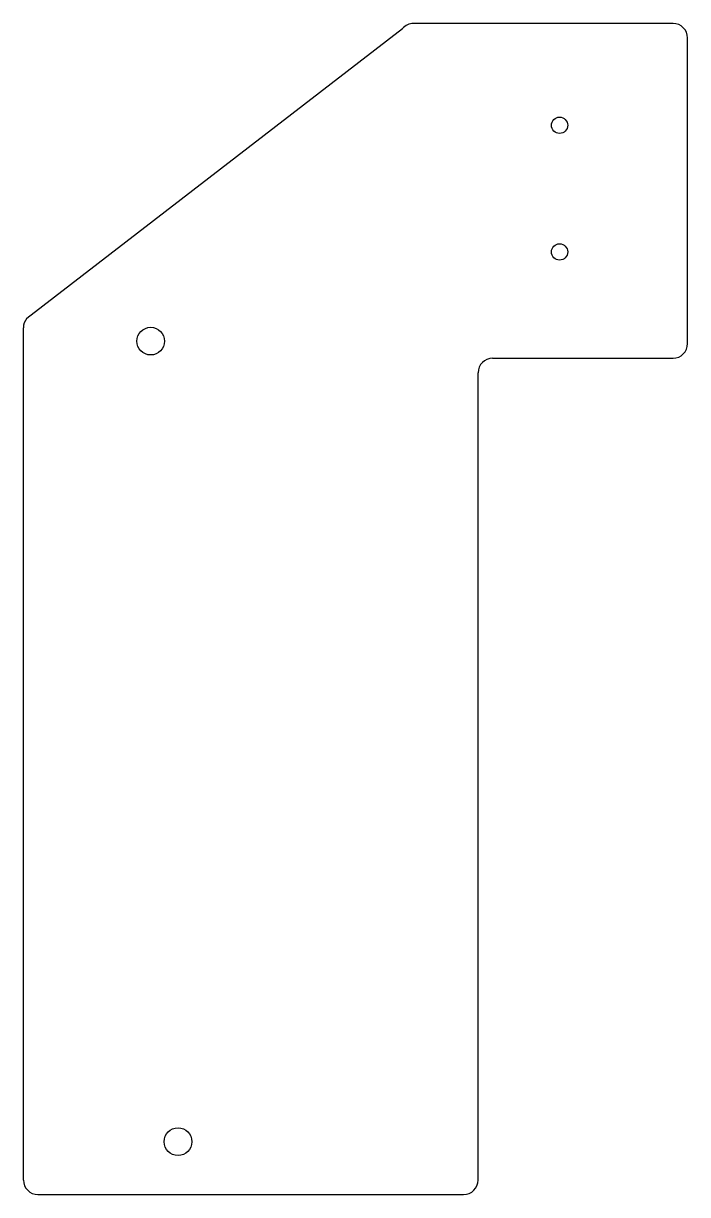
# Model space of a CAD drawing. Header units: inches. Extents: x 10.48 to 15.04, y 6.22 to 14.26.
import ezdxf

# ---------------------------------------------------------------- set-up
doc = ezdxf.new("R2010")
doc.units = ezdxf.units.IN
doc.header["$MEASUREMENT"] = 0

msp = doc.modelspace()

# ---------------------------------------------------------------- linework, layer by layer
for p, q in [((14.9433, 14.2631), (13.1595, 14.2631)), ((10.5021, 12.2373), (13.0833, 14.2279)), ((15.0433, 12.0631), (15.0433, 14.1631)), ((10.4783, 6.3169), (10.4783, 12.1726)), ((13.7033, 11.9631), (14.9433, 11.9631)), ((13.6033, 6.3169), (13.6033, 11.8631)), ((10.5783, 6.2169), (13.5033, 6.2169))]:
    msp.add_line(p, q)
for centre, radius in [((14.1633, 13.5631), 0.056), ((14.1633, 12.6931), 0.056), ((11.3533, 12.0802), 0.095), ((11.5408, 6.5802), 0.095)]:
    msp.add_circle(centre, radius)
for centre, start, end in [((13.1595, 14.1631), 90, 139.63546), ((14.9433, 14.1631), 0, 90), ((10.5783, 12.1726), 139.63546, 180), ((14.9433, 12.0631), 270, 0), ((13.7033, 11.8631), 90, 180), ((10.5783, 6.3169), 180, 270), ((13.5033, 6.3169), 270, 0)]:
    msp.add_arc(centre, 0.1, start, end)

doc.saveas('drawing.dxf')
